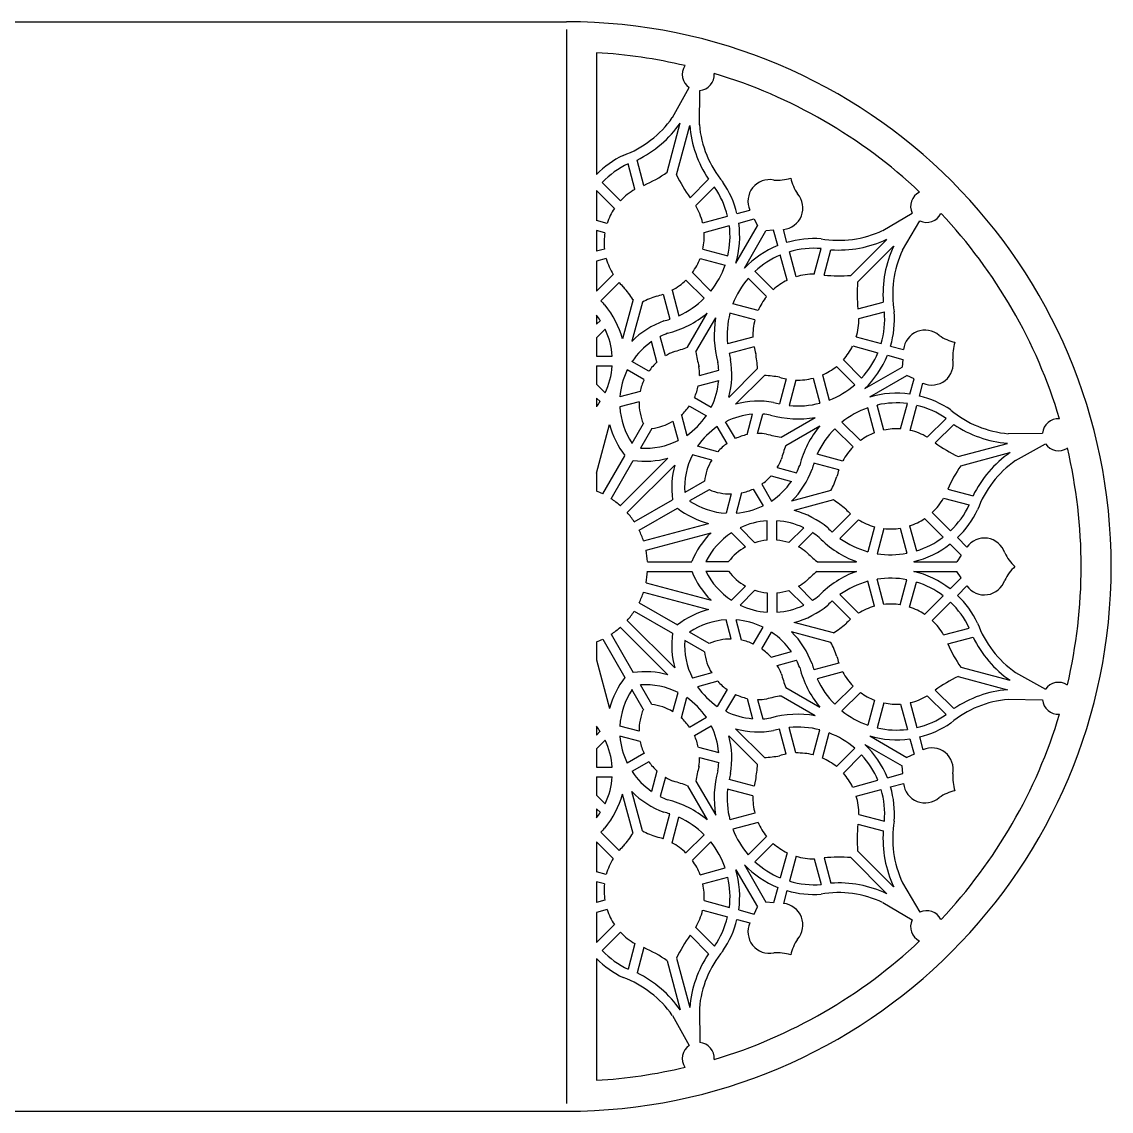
# Model space of a CAD drawing. Extents: x 41 to 331, y 42 to 187.
# Drawn here: x 185.6 to 330.6, y 42.2 to 187.2 of the extents above; entities that cross this region are included whole.
import ezdxf

# ---------------------------------------------------------------- set-up
doc = ezdxf.new("R2010")
doc.units = 0
doc.layers.get('0').update_dxf_attribs({"linetype": 'CONTINUOUS'})

msp = doc.modelspace()

# ---------------------------------------------------------------- linework, layer by layer
for p, q in [((113.1, 187.2), (258.1, 187.2)), ((258.1, 186.16), (258.1, 43.23)), ((262.1, 183.08), (262.1, 166.89)), ((272.19, 174.46), (274.42, 178.44)), ((275.78, 173.5), (275.83, 178.06)), ((271.49, 167.17), (273.24, 173.73)), ((272.73, 166.84), (274.49, 173.39)), ((267.2, 164.9), (266.29, 168.3)), ((268.4, 165.43), (267.49, 168.8)), ((265.28, 163.38), (262.85, 165.81)), ((274.54, 163.78), (277.01, 166.25)), ((262.1, 164.74), (262.1, 160.75)), ((264.47, 162.36), (262.1, 164.74)), ((275.31, 162.73), (277.8, 165.21)), ((276.22, 160.45), (279.54, 161.34)), ((280.79, 161.67), (282.5, 162.13)), ((281.03, 160.4), (283.07, 160.95)), ((283.07, 160.95), (283.51, 160.02)), ((300.18, 159.41), (304.1, 161.73)), ((263.5, 160.37), (262.1, 160.75)), ((276.41, 159.17), (279.77, 160.07)), ((280.65, 155.06), (283.51, 160.02)), ((287.43, 157.84), (286.97, 159.55)), ((302.81, 156.78), (305.13, 160.71)), ((262.1, 159.41), (262.1, 156.67)), ((263.19, 159.12), (262.1, 159.41)), ((281.77, 154.41), (284.63, 159.37)), ((285.66, 159.46), (284.63, 159.37)), ((286.21, 157.41), (285.66, 159.46)), ((295.93, 153.45), (300.73, 158.24)), ((263.14, 156.95), (262.1, 156.67)), ((276.25, 156.95), (279.58, 156.06)), ((291.08, 153.62), (291.99, 157.02)), ((292.38, 153.48), (293.28, 156.85)), ((296.84, 152.53), (301.64, 157.33)), ((263.39, 155.68), (262.1, 155.33)), ((262.1, 155.33), (262.1, 151.34)), ((275.89, 155.71), (279.22, 154.82)), ((287.45, 152.79), (286.55, 156.16)), ((288.66, 153.27), (287.77, 156.59)), ((274.85, 153.81), (277.3, 151.36)), ((285.61, 151.55), (283.17, 153.99)), ((264.31, 153.56), (262.1, 151.34)), ((265.09, 152.51), (262.65, 150.07)), ((274, 152.83), (276.43, 150.4)), ((284.72, 150.62), (282.28, 153.06)), ((270.94, 150.94), (271.83, 147.61)), ((272.14, 151.46), (273.05, 148.08)), ((266.95, 150.23), (265.55, 145)), ((268.19, 149.89), (266.79, 144.67)), ((283.59, 148.76), (280.24, 149.66)), ((296.88, 148.98), (300.25, 149.89)), ((262.1, 148.15), (262.1, 146.95)), ((274.21, 143.9), (276.83, 148.43)), ((283.17, 147.54), (279.84, 148.43)), ((297.02, 147.69), (300.41, 148.6)), ((262.1, 146.95), (262.6, 147.45)), ((275.33, 143.26), (277.95, 147.79)), ((262.1, 145.12), (263.25, 146.28)), ((262.1, 145.12), (262.1, 142.68)), ((271.26, 142.75), (270.57, 145.31)), ((282.91, 145.24), (279.53, 144.33)), ((296.66, 145.26), (299.99, 144.37)), ((270.14, 141.92), (269.42, 144.63)), ((283.06, 143.95), (279.73, 143.05)), ((296.19, 144.05), (299.55, 143.15)), ((301.23, 144.04), (302.95, 143.58)), ((262.1, 142.68), (264.19, 142.68)), ((294.95, 142.21), (297.38, 139.78)), ((300.81, 142.81), (302.85, 142.27)), ((302.85, 142.27), (302.77, 141.23)), ((262.1, 141.39), (262.1, 138.95)), ((262.1, 141.39), (264.18, 141.39)), ((268.41, 139.57), (266.17, 140.86)), ((269.05, 140.68), (266.81, 141.98)), ((275.81, 140.12), (278.37, 140.81)), ((283.53, 141.04), (279.7, 137.21)), ((294.01, 141.32), (296.45, 138.88)), ((297.81, 138.37), (302.77, 141.23)), ((275.65, 138.75), (278.36, 139.47)), ((284.44, 140.13), (280.61, 136.3)), ((287.34, 139.66), (286.45, 136.33)), ((288.64, 139.51), (287.73, 136.13)), ((290.94, 139.77), (291.83, 136.45)), ((292.16, 140.19), (293.06, 136.84)), ((298.46, 137.26), (303.41, 140.12)), ((304.35, 139.68), (303.41, 140.12)), ((303.8, 137.63), (304.35, 139.68)), ((262.1, 138.95), (263.24, 137.8)), ((267.9, 138), (265.19, 137.28)), ((305.07, 137.39), (305.53, 139.1)), ((262.1, 137.12), (262.1, 135.97)), ((262.1, 137.12), (262.58, 136.64)), ((267.75, 136.63), (265.18, 135.94)), ((275.12, 137.18), (277.36, 135.89)), ((302.56, 133.01), (303.46, 136.38)), ((274.47, 136.06), (276.71, 134.77)), ((282.14, 132.25), (282.87, 134.96)), ((283.52, 132.41), (284.21, 134.97)), ((299.11, 132.49), (298.22, 135.83)), ((300.35, 132.86), (299.46, 136.18)), ((303.85, 132.82), (304.74, 136.14)), ((262.1, 127.13), (263.83, 133.6)), ((268.32, 133.7), (266.81, 131.09)), ((272.26, 134.02), (272.95, 131.46)), ((273.38, 134.84), (274.1, 132.14)), ((280.58, 131.73), (279.28, 133.97)), ((286.65, 131.93), (291.19, 134.55)), ((287.3, 130.81), (291.83, 133.43)), ((297.21, 131.45), (294.75, 133.9)), ((306.12, 131.91), (308.61, 134.4)), ((307.18, 131.14), (309.65, 133.61)), ((269.44, 133.06), (267.93, 130.44)), ((279.46, 131.08), (278.17, 133.32)), ((296.23, 130.61), (293.8, 133.04)), ((316.9, 132.38), (321.46, 132.43)), ((278.24, 129.98), (275.53, 130.71)), ((310.23, 129.34), (316.79, 131.09)), ((317.86, 128.79), (321.83, 131.02)), ((262.93, 124.36), (265.87, 129.45)), ((265.26, 122.78), (271.6, 129.11)), ((277.42, 128.87), (274.86, 129.55)), ((294.86, 128.74), (291.47, 129.65)), ((310.57, 128.09), (317.12, 129.85)), ((264.04, 123.71), (266.99, 128.81)), ((266.18, 121.87), (272.51, 128.2)), ((286.15, 127.86), (288.71, 127.17)), ((294.34, 127.55), (291.01, 128.44)), ((262.1, 127.13), (262.1, 124.73)), ((285.32, 126.75), (288.03, 126.02)), ((276.45, 126.04), (273.84, 124.53)), ((277.1, 124.92), (274.48, 123.42)), ((282.96, 125.01), (284.26, 122.77)), ((284.08, 125.65), (285.37, 123.41)), ((293.29, 124.8), (288.06, 123.4)), ((308.83, 125), (312.2, 124.1)), ((267.11, 120.65), (272.21, 123.59)), ((280.03, 124.35), (279.34, 121.79)), ((281.4, 124.5), (280.68, 121.8)), ((293.62, 123.55), (288.4, 122.15)), ((308.29, 123.81), (311.69, 122.9)), ((267.76, 119.53), (272.85, 122.47)), ((306.78, 121.88), (309.21, 119.45)), ((268.34, 118.11), (276.99, 120.43)), ((284.79, 118.2), (284.79, 120.79)), ((286.08, 118.2), (286.08, 120.79)), ((295.9, 121.69), (293.47, 119.26)), ((296.95, 120.92), (294.48, 118.44)), ((305.76, 121.07), (308.23, 118.61)), ((268.68, 116.87), (277.33, 119.18)), ((281.91, 117.31), (280.04, 119.18)), ((283.18, 117.86), (281.2, 119.84)), ((287.7, 117.88), (289.68, 119.86)), ((288.97, 117.32), (290.85, 119.2)), ((299.07, 119.99), (298.18, 116.67)), ((300.34, 119.74), (299.45, 116.4)), ((302.51, 119.8), (303.41, 116.46)), ((303.77, 120.1), (304.66, 116.77)), ((309.14, 117.69), (310.64, 116.19)), ((310.12, 118.54), (311.38, 117.28)), ((310.64, 116.19), (310.05, 115.34)), ((268.88, 115.34), (274.76, 115.34)), ((279.67, 115.34), (276.65, 115.34)), ((291.44, 115.34), (296.68, 115.34)), ((304.33, 115.34), (310.05, 115.34)), ((268.88, 114.05), (274.76, 114.05)), ((279.67, 114.05), (276.65, 114.05)), ((291.44, 114.05), (296.68, 114.05)), ((304.33, 114.05), (310.05, 114.05)), ((309.14, 111.71), (310.64, 113.2)), ((310.64, 113.2), (310.05, 114.05)), ((268.68, 112.53), (277.33, 110.21)), ((281.91, 112.09), (280.04, 110.22)), ((288.97, 112.07), (290.85, 110.19)), ((299.07, 109.41), (298.18, 112.73)), ((300.34, 109.65), (299.45, 113)), ((302.51, 109.6), (303.41, 112.94)), ((303.77, 109.3), (304.66, 112.62)), ((310.12, 110.86), (311.38, 112.12)), ((268.34, 111.28), (276.99, 108.97)), ((283.18, 111.53), (281.2, 109.56)), ((284.79, 111.2), (284.79, 108.61)), ((286.08, 111.19), (286.08, 108.61)), ((287.7, 111.52), (289.68, 109.54)), ((296.95, 108.48), (294.48, 110.96)), ((305.76, 108.32), (308.23, 110.79)), ((267.76, 109.87), (272.85, 106.92)), ((295.9, 107.7), (293.47, 110.14)), ((306.78, 107.52), (309.21, 109.95)), ((266.18, 107.53), (272.51, 101.2)), ((267.11, 108.75), (272.21, 105.81)), ((280.03, 105.05), (279.34, 107.61)), ((281.4, 104.9), (280.68, 107.6)), ((265.26, 106.62), (271.6, 100.29)), ((277.1, 104.47), (274.48, 105.98)), ((282.96, 104.38), (284.26, 106.63)), ((284.08, 103.74), (285.37, 105.98)), ((293.29, 104.6), (288.06, 106)), ((293.62, 105.85), (288.4, 107.25)), ((308.29, 105.59), (311.69, 106.5)), ((262.1, 104.66), (262.1, 102.26)), ((262.93, 105.04), (265.87, 99.94)), ((264.04, 105.68), (266.99, 100.59)), ((276.45, 103.35), (273.84, 104.86)), ((308.83, 104.4), (312.2, 105.3)), ((285.32, 102.65), (288.03, 103.37)), ((262.1, 102.26), (263.83, 95.8)), ((286.15, 101.53), (288.71, 102.22)), ((294.34, 101.85), (291.01, 100.96)), ((277.42, 100.53), (274.86, 99.84)), ((294.86, 100.66), (291.47, 99.75)), ((310.23, 100.06), (316.79, 98.3)), ((310.57, 101.31), (317.12, 99.55)), ((317.86, 100.61), (321.83, 98.37)), ((269.44, 96.34), (267.93, 98.95)), ((278.24, 99.42), (275.53, 98.69)), ((296.23, 98.79), (293.8, 96.36)), ((268.32, 95.7), (266.81, 98.31)), ((272.26, 95.38), (272.95, 97.94)), ((273.38, 94.56), (274.1, 97.26)), ((279.46, 98.32), (278.17, 96.08)), ((280.58, 97.67), (279.28, 95.43)), ((286.65, 97.47), (291.19, 94.85)), ((287.3, 98.58), (291.83, 95.97)), ((297.21, 97.94), (294.75, 95.49)), ((306.12, 97.49), (308.61, 95)), ((307.18, 98.25), (309.65, 95.79)), ((282.14, 97.14), (282.87, 94.44)), ((283.52, 96.99), (284.21, 94.42)), ((299.11, 96.9), (298.22, 93.57)), ((300.35, 96.54), (299.46, 93.21)), ((302.56, 96.39), (303.46, 93.02)), ((303.85, 96.58), (304.74, 93.25)), ((316.9, 97.02), (321.46, 96.97)), ((274.47, 93.33), (276.71, 94.63)), ((262.1, 93.42), (262.1, 92.27)), ((267.75, 92.77), (265.18, 93.45)), ((275.12, 92.22), (277.36, 93.51)), ((284.44, 89.27), (280.61, 93.09)), ((287.34, 89.74), (286.45, 93.06)), ((288.64, 89.88), (287.73, 93.27)), ((290.94, 89.63), (291.83, 92.95)), ((262.1, 92.27), (262.58, 92.76)), ((262.1, 90.45), (263.24, 91.59)), ((267.9, 91.39), (265.19, 92.12)), ((283.53, 88.36), (279.7, 92.18)), ((292.16, 89.2), (293.06, 92.55)), ((298.46, 92.14), (303.41, 89.28)), ((303.8, 91.76), (304.35, 89.72)), ((305.07, 92.01), (305.53, 90.29)), ((262.1, 90.45), (262.1, 88.01)), ((275.65, 90.65), (278.36, 89.92)), ((294.01, 88.07), (296.45, 90.52)), ((297.81, 91.02), (302.77, 88.16)), ((268.41, 89.83), (266.17, 88.54)), ((269.05, 88.71), (266.81, 87.42)), ((275.81, 89.27), (278.37, 88.59)), ((294.95, 87.18), (297.38, 89.62)), ((304.35, 89.72), (303.41, 89.28)), ((262.1, 88.01), (264.18, 88.01)), ((270.14, 87.47), (269.42, 84.77)), ((300.81, 86.58), (302.85, 87.13)), ((302.85, 87.13), (302.77, 88.16)), ((262.1, 86.72), (264.19, 86.72)), ((262.1, 86.72), (262.1, 84.27)), ((271.26, 86.65), (270.57, 84.08)), ((275.33, 86.14), (277.95, 81.61)), ((283.06, 85.45), (279.73, 86.34)), ((296.19, 85.34), (299.55, 86.25)), ((301.23, 85.36), (302.95, 85.82)), ((262.1, 84.27), (263.25, 83.11)), ((266.95, 79.17), (265.55, 84.4)), ((268.19, 79.5), (266.79, 84.73)), ((274.21, 85.5), (276.83, 80.96)), ((282.91, 84.16), (279.53, 85.06)), ((296.66, 84.14), (299.99, 85.03)), ((262.1, 82.45), (262.6, 81.95)), ((262.1, 82.45), (262.1, 81.25)), ((270.94, 78.46), (271.83, 81.78)), ((272.14, 77.94), (273.05, 81.32)), ((283.17, 81.86), (279.84, 80.97)), ((297.02, 81.71), (300.41, 80.8)), ((283.59, 80.63), (280.24, 79.74)), ((296.88, 80.41), (300.25, 79.51)), ((265.09, 76.89), (262.65, 79.32)), ((274, 76.57), (276.43, 79)), ((284.72, 78.78), (282.28, 76.34)), ((264.31, 75.84), (262.1, 78.06)), ((262.1, 78.06), (262.1, 74.07)), ((274.85, 75.59), (277.3, 78.04)), ((285.61, 77.85), (283.17, 75.41)), ((296.84, 76.86), (301.64, 72.06)), ((287.45, 76.61), (286.55, 73.24)), ((288.66, 76.13), (287.77, 72.81)), ((291.08, 75.78), (291.99, 72.38)), ((292.38, 75.91), (293.28, 72.54)), ((295.93, 75.95), (300.73, 71.15)), ((263.39, 73.72), (262.1, 74.07)), ((275.89, 73.68), (279.22, 74.58)), ((280.65, 74.34), (283.51, 69.38)), ((281.77, 74.98), (284.63, 70.03)), ((263.14, 72.45), (262.1, 72.73)), ((262.1, 72.73), (262.1, 69.99)), ((276.25, 72.44), (279.58, 73.34)), ((302.81, 72.61), (305.13, 68.69)), ((286.21, 71.98), (285.66, 69.94)), ((287.43, 71.56), (286.97, 69.85)), ((263.19, 70.28), (262.1, 69.99)), ((276.41, 70.23), (279.77, 69.33)), ((285.66, 69.94), (284.63, 70.03)), ((300.18, 69.99), (304.1, 67.66)), ((263.5, 69.03), (262.1, 68.65)), ((262.1, 68.65), (262.1, 64.66)), ((276.22, 68.95), (279.54, 68.06)), ((281.03, 68.99), (283.07, 68.44)), ((283.07, 68.44), (283.51, 69.38)), ((264.47, 67.03), (262.1, 64.66)), ((280.79, 67.72), (282.5, 67.26)), ((265.28, 66.02), (262.85, 63.58)), ((274.54, 65.61), (277.01, 63.15)), ((275.31, 66.67), (277.8, 64.18)), ((267.2, 64.5), (266.29, 61.1)), ((268.4, 63.97), (267.49, 60.6)), ((262.1, 62.5), (262.1, 46.32)), ((272.73, 62.56), (274.49, 56)), ((271.49, 62.22), (273.24, 55.67)), ((275.78, 55.9), (275.83, 51.34)), ((272.19, 54.93), (274.42, 50.96)), ((113.1, 42.2), (258.1, 42.2))]:
    msp.add_line(p, q)
for centre, radius, start, end in [((258.1, 114.7), 72.5, 270, 90), ((258.1, 114.7), 68.5, 76.6876, 86.6524), ((275.64, 180.18), 2.13, 146.4226, 235.0131), ((275.64, 180.18), 2.13, 274.9869, 3.5774), ((258.1, 114.7), 68.5, 46.6876, 73.3124), ((260.93, 182.28), 13.7, 290.0647, 325.209), ((260.93, 182.28), 14.99, 295.9483, 325.209), ((289.43, 174.65), 14.99, 184.791, 214.0517), ((289.43, 174.65), 13.7, 184.791, 219.9353), ((271.21, 157.84), 12.84, 115.7148, 135.1836), ((271.21, 157.84), 11.55, 115.1693, 136.3561), ((260.93, 182.28), 18.43, 293.8868, 304.9387), ((289.43, 174.65), 18.43, 205.0613, 216.1132), ((268.31, 158.61), 12.84, 13.7801, 34.2852), ((285.12, 163.32), 2.87, 78.846, 204.3293), ((286.18, 171.73), 5.62, 264.8153, 288.2532), ((293.45, 167.54), 5.62, 191.7468, 215.1847), ((271.21, 157.84), 8.11, 119.5603, 136.9311), ((268.31, 158.61), 11.55, 13.6439, 34.8307), ((286.69, 162.41), 2.87, 275.6707, 41.154), ((306.03, 162.63), 2.13, 116.4226, 205.0131), ((268.31, 158.61), 8.11, 13.0689, 30.4397), ((271.21, 157.84), 8.11, 146.1079, 161.8259), ((306.03, 162.63), 2.13, 244.9869, 333.5774), ((258.1, 114.7), 68.5, 16.6876, 43.3124), ((268.31, 158.61), 11.55, 347.2286, 7.2238), ((268.31, 158.61), 12.84, 343.9244, 8.0089), ((271.21, 157.84), 8.11, 170.9459, 186.3211), ((268.31, 158.61), 8.11, 348.1741, 3.8921), ((291.02, 145.5), 12.84, 85.7148, 106.2199), ((294.34, 171.81), 13.7, 260.0647, 295.209), ((294.34, 171.81), 14.99, 265.9483, 295.209), ((291.02, 145.5), 12.84, 111.9911, 136.0756), ((291.02, 145.5), 11.55, 85.1693, 106.3561), ((315.21, 150.95), 14.99, 154.791, 184.0517), ((315.21, 150.95), 13.7, 154.791, 189.9353), ((271.21, 157.84), 8.11, 195.4619, 211.8625), ((268.31, 158.61), 8.11, 323.6789, 339.0541), ((291.02, 145.5), 11.55, 112.7762, 132.7714), ((268.31, 158.61), 11.55, 321.0834, 340.828), ((271.21, 157.84), 8.11, 221.0819, 227.4634), ((268.31, 158.61), 8.11, 298.1375, 314.5381), ((291.02, 145.5), 11.55, 139.172, 158.9166), ((291.02, 145.5), 8.11, 116.1079, 131.8259), ((291.02, 145.5), 8.11, 89.5603, 106.9311), ((294.34, 171.81), 18.43, 263.8868, 274.9387), ((315.21, 150.95), 18.43, 175.0613, 186.1132), ((254.37, 142.06), 14.99, 33.0016, 40.8179), ((268.31, 158.61), 8.11, 282.5366, 288.9181), ((271.21, 157.84), 11.55, 222.2494, 226.3224), ((254.37, 142.06), 11.55, 14.7379, 39.9785), ((275, 136.53), 14.99, 109.1821, 116.9984), ((268.31, 158.61), 11.55, 294.1851, 314.6756), ((291.02, 145.5), 8.11, 140.9459, 156.3211), ((254.37, 142.06), 9.83, 33.2371, 38.2607), ((268.31, 158.61), 13.27, 284.1198, 309.9135), ((291.02, 145.5), 11.55, 165.3244, 185.8149), ((288.9, 147.62), 11.55, 343.6439, 4.8307), ((288.9, 147.62), 12.84, 343.7801, 4.2852), ((275, 136.53), 11.55, 110.0215, 135.2621), ((268.31, 158.61), 11.55, 283.6776, 287.7506), ((291.02, 145.5), 13.27, 170.0865, 195.8802), ((291.02, 145.5), 8.11, 165.4619, 181.8625), ((288.9, 147.62), 8.11, 343.0689, 0.4397), ((254.37, 142.06), 9.83, 3.6094, 25.4261), ((275, 136.53), 9.83, 110.5352, 116.7629), ((305.81, 143.29), 2.87, 48.846, 174.3293), ((310.94, 150.05), 5.62, 234.8153, 258.2532), ((275, 136.53), 9.83, 124.5739, 146.3906), ((268.31, 158.61), 15.85, 284.705, 291.8458), ((291.02, 145.5), 8.11, 191.0819, 197.4634), ((288.9, 147.62), 8.11, 318.1741, 333.8921), ((315.13, 142.78), 5.62, 161.7468, 185.1847), ((275, 136.53), 7.25, 111.5403, 121.0429), ((291.02, 145.5), 15.85, 188.1542, 195.295), ((268.55, 140.26), 11.55, 344.7379, 9.9785), ((291.02, 145.5), 11.55, 192.2494, 196.3224), ((268.55, 140.26), 14.99, 3.0016, 10.8179), ((288.9, 147.62), 11.55, 317.2286, 337.2238), ((288.9, 147.62), 12.84, 313.9244, 338.0089), ((306.71, 141.72), 2.87, 245.6707, 11.154), ((254.37, 142.06), 9.83, 334.3483, 356.0891), ((275, 136.53), 9.83, 153.9109, 175.6517), ((275, 136.53), 7.25, 132.0108, 145.1043), ((268.55, 140.26), 7.25, 358.9571, 8.4597), ((268.55, 140.26), 9.83, 3.2371, 9.4648), ((288.9, 147.62), 8.11, 293.6789, 309.0541), ((275, 136.53), 7.25, 155.3051, 168.3125), ((268.55, 140.26), 9.83, 333.6094, 355.4261), ((283.65, 125.16), 14.99, 79.1821, 86.9984), ((288.9, 147.62), 8.11, 252.5366, 258.9181), ((288.9, 147.62), 8.11, 268.1375, 284.5381), ((268.55, 140.26), 7.25, 334.8957, 347.9892), ((288.9, 147.62), 11.55, 291.0834, 310.828), ((302.01, 124.92), 12.84, 81.9911, 106.0756), ((254.37, 142.06), 9.83, 321.7393, 326.5457), ((275, 136.53), 7.25, 179.257, 202.9944), ((283.65, 125.16), 11.55, 80.0215, 105.2621), ((288.9, 147.62), 11.55, 253.6776, 257.7506), ((288.9, 147.62), 11.55, 264.1851, 284.6756), ((302.01, 124.92), 11.55, 82.7762, 102.7714), ((302.01, 124.92), 12.84, 55.7148, 76.2199), ((275, 136.53), 9.83, 183.4543, 213.6404), ((268.55, 140.26), 7.25, 311.6875, 324.6949), ((283.65, 125.16), 9.83, 94.5739, 116.3906), ((283.65, 125.16), 9.83, 80.5352, 86.7629), ((288.9, 147.62), 13.27, 254.1198, 279.9135), ((302.01, 124.92), 11.55, 109.172, 128.9166), ((302.01, 124.92), 11.55, 55.1693, 76.3561), ((318.04, 146.03), 13.7, 230.0647, 265.209), ((275, 136.53), 11.55, 194.7379, 217.7955), ((268.55, 140.26), 7.25, 277.0056, 300.743), ((268.55, 140.26), 9.83, 304.3483, 326.0891), ((302.01, 124.92), 13.27, 140.0865, 165.8802), ((318.04, 146.03), 14.99, 235.9483, 265.209), ((323.58, 132.24), 2.13, 86.4226, 175.0131), ((283.65, 125.16), 9.83, 123.9109, 145.6517), ((283.65, 125.16), 7.25, 102.0108, 115.1043), ((283.65, 125.16), 7.25, 81.5403, 91.0429), ((288.9, 147.62), 15.85, 254.705, 261.8458), ((302.01, 124.92), 11.55, 135.3244, 155.8149), ((302.01, 124.92), 8.11, 110.9459, 126.3211), ((302.01, 124.92), 8.11, 86.1079, 101.8259), ((302.01, 124.92), 8.11, 59.5603, 76.9311), ((268.55, 140.26), 9.83, 266.3596, 296.5457), ((283.65, 125.16), 7.25, 125.3051, 138.3125), ((302.01, 124.92), 15.85, 158.1542, 165.295), ((302.01, 124.92), 8.11, 135.4619, 151.8625), ((318.04, 146.03), 18.43, 233.8868, 244.9387), ((323.58, 132.24), 2.13, 214.9869, 303.5774), ((268.55, 140.26), 11.55, 262.2045, 285.2621), ((283.65, 125.16), 9.83, 153.4543, 183.6404), ((325.68, 117.54), 14.99, 124.791, 154.0517), ((258.1, 114.7), 68.5, 346.6876, 13.3124), ((283.65, 125.16), 11.55, 164.7379, 187.7955), ((283.65, 125.16), 7.25, 149.257, 172.9944), ((279.93, 131.6), 7.25, 328.9571, 338.4597), ((279.93, 131.6), 11.55, 314.7379, 339.9785), ((279.93, 131.6), 9.83, 333.2371, 339.4648), ((302.01, 124.92), 11.55, 162.2494, 166.3224), ((325.68, 117.54), 18.43, 145.0613, 156.1132), ((325.68, 117.54), 13.7, 124.791, 159.9353), ((279.93, 131.6), 7.25, 304.8957, 317.9892), ((279.93, 131.6), 14.99, 333.0016, 340.8179), ((302.01, 124.92), 8.11, 161.0819, 167.4634), ((258.1, 114.7), 10.8, 63.4227, 68.2652), ((279.93, 131.6), 7.25, 247.0056, 270.743), ((279.93, 131.6), 7.25, 281.6875, 294.6949), ((279.93, 131.6), 9.83, 303.6094, 325.4261), ((258.1, 114.7), 10.8, 48.4227, 56.5773), ((279.93, 131.6), 9.83, 236.3596, 266.5457), ((285.46, 110.98), 14.99, 49.1821, 56.9984), ((301.24, 127.81), 8.11, 313.0689, 330.4397), ((258.1, 114.7), 10.8, 33.4227, 41.5773), ((279.93, 131.6), 11.55, 232.2045, 255.2621), ((279.93, 131.6), 9.83, 274.3483, 296.0891), ((285.46, 110.98), 11.55, 50.0215, 75.2621), ((301.24, 127.81), 8.11, 222.5366, 228.9181), ((301.24, 127.81), 11.55, 313.6439, 334.8307), ((301.24, 127.81), 12.84, 313.7801, 334.2852), ((285.46, 110.98), 9.83, 93.9109, 115.6517), ((285.46, 110.98), 9.83, 64.5739, 86.3906), ((301.24, 127.81), 8.11, 238.1375, 254.5381), ((301.24, 127.81), 8.11, 288.1741, 303.8921), ((258.1, 114.7), 10.8, 18.4227, 26.5773), ((285.46, 110.98), 11.55, 134.7379, 157.7955), ((285.46, 110.98), 9.83, 123.4543, 153.6404), ((285.46, 110.98), 9.83, 50.5352, 56.7629), ((301.24, 127.81), 11.55, 223.6776, 227.7506), ((301.24, 127.81), 8.11, 263.6789, 279.0541), ((285.46, 110.98), 7.25, 95.3051, 108.3125), ((285.46, 110.98), 7.25, 72.0108, 85.1043), ((301.24, 127.81), 13.27, 224.1198, 249.9135), ((301.24, 127.81), 11.55, 234.1851, 254.6756), ((301.24, 127.81), 12.84, 283.9244, 308.0089), ((301.24, 127.81), 11.55, 287.2286, 307.2238), ((313.71, 115.61), 2.87, 18.846, 144.3293), ((258.1, 114.7), 10.8, 3.4227, 11.5773), ((285.46, 110.98), 7.25, 119.257, 142.9944), ((285.46, 110.98), 7.25, 51.5403, 61.0429), ((301.24, 127.81), 15.85, 224.705, 231.8458), ((301.24, 127.81), 11.55, 261.0834, 280.828), ((321.53, 118.89), 5.62, 204.8153, 228.2532), ((321.53, 110.5), 5.62, 131.7468, 155.1847), ((258.1, 114.7), 10.8, 348.4227, 356.5773), ((285.46, 118.42), 11.55, 202.2045, 225.2621), ((285.46, 118.42), 9.83, 206.3596, 236.5457), ((285.46, 118.42), 7.25, 217.0056, 240.743), ((301.24, 101.59), 15.85, 128.1542, 135.295), ((301.24, 101.59), 13.27, 110.0865, 135.8802), ((301.24, 101.59), 11.55, 79.172, 98.9166), ((301.24, 101.59), 12.84, 51.9911, 76.0756), ((285.46, 118.42), 7.25, 298.9571, 308.4597), ((301.24, 101.59), 11.55, 105.3244, 125.8149), ((301.24, 101.59), 11.55, 52.7762, 72.7714), ((313.71, 113.79), 2.87, 215.6707, 341.154), ((258.1, 114.7), 10.8, 333.4227, 341.5773), ((285.46, 118.42), 7.25, 251.6875, 264.6949), ((285.46, 118.42), 7.25, 274.8957, 287.9892), ((285.46, 118.42), 9.83, 303.2371, 309.4648), ((301.24, 101.59), 12.84, 25.7148, 46.2199), ((279.93, 97.79), 11.55, 104.7379, 127.7955), ((285.46, 118.42), 9.83, 244.3483, 266.0891), ((285.46, 118.42), 9.83, 273.6094, 295.4261), ((285.46, 118.42), 11.55, 284.7379, 309.9785), ((301.24, 101.59), 11.55, 132.2494, 136.3224), ((301.24, 101.59), 8.11, 105.4619, 121.8625), ((301.24, 101.59), 8.11, 80.9459, 96.3211), ((301.24, 101.59), 8.11, 56.1079, 71.8259), ((301.24, 101.59), 11.55, 25.1693, 46.3561), ((258.1, 114.7), 10.8, 318.4227, 326.5773), ((279.93, 97.79), 9.83, 93.4543, 123.6404), ((279.93, 97.79), 9.83, 63.9109, 85.6517), ((301.24, 101.59), 8.11, 131.0819, 137.4634), ((301.24, 101.59), 8.11, 29.5603, 46.9311), ((258.1, 114.7), 10.8, 303.4227, 311.5773), ((279.93, 97.79), 9.83, 34.5739, 56.3906), ((279.93, 97.79), 11.55, 20.0215, 45.2621), ((285.46, 118.42), 14.99, 303.0016, 310.8179), ((325.68, 111.86), 13.7, 200.0647, 235.209), ((258.1, 114.7), 10.8, 291.7348, 296.5773), ((283.65, 104.24), 11.55, 172.2045, 195.2621), ((283.65, 104.24), 9.83, 176.3596, 206.5457), ((279.93, 97.79), 7.25, 89.257, 112.9944), ((279.93, 97.79), 7.25, 65.3051, 78.3125), ((279.93, 97.79), 14.99, 19.1821, 26.9984), ((325.68, 111.86), 14.99, 205.9483, 235.209), ((283.65, 104.24), 7.25, 187.0056, 210.743), ((279.93, 97.79), 7.25, 42.0108, 55.1043), ((325.68, 111.86), 18.43, 203.8868, 214.9387), ((279.93, 97.79), 7.25, 21.5403, 31.0429), ((279.93, 97.79), 9.83, 20.5352, 26.7629), ((302.01, 104.48), 11.55, 193.6776, 197.7506), ((302.01, 104.48), 8.11, 192.5366, 198.9181), ((268.55, 89.14), 11.55, 74.7379, 97.7955), ((302.01, 104.48), 15.85, 194.705, 201.8458), ((302.01, 104.48), 13.27, 194.1198, 219.9135), ((302.01, 104.48), 8.11, 208.1375, 224.5381), ((318.04, 83.36), 18.43, 115.0613, 126.1132), ((275, 92.86), 11.55, 142.2045, 165.2621), ((268.55, 89.14), 9.83, 63.4543, 93.6404), ((283.65, 104.24), 9.83, 214.3483, 236.0891), ((283.65, 104.24), 7.25, 221.6875, 234.6949), ((302.01, 104.48), 11.55, 204.1851, 224.6756), ((323.58, 97.15), 2.13, 56.4226, 145.0131), ((275, 92.86), 9.83, 146.3596, 176.5457), ((268.55, 89.14), 9.83, 33.9109, 55.6517), ((283.65, 104.24), 7.25, 244.8957, 257.9892), ((288.9, 81.77), 15.85, 98.1542, 105.295), ((302.01, 104.48), 8.11, 233.6789, 249.0541), ((302.01, 104.48), 8.11, 283.0689, 300.4397), ((318.04, 83.36), 14.99, 94.791, 124.0517), ((268.55, 89.14), 7.25, 59.257, 82.9944), ((283.65, 104.24), 7.25, 268.9571, 278.4597), ((302.01, 104.48), 8.11, 258.1741, 273.8921), ((318.04, 83.36), 13.7, 94.791, 129.9353), ((323.58, 97.15), 2.13, 184.9869, 273.5774), ((275, 92.86), 7.25, 157.0056, 180.743), ((268.55, 89.14), 7.25, 35.3051, 48.3125), ((283.65, 104.24), 9.83, 243.6094, 265.4261), ((283.65, 104.24), 9.83, 273.2371, 279.4648), ((288.9, 81.77), 13.27, 80.0865, 105.8802), ((302.01, 104.48), 11.55, 231.0834, 250.828), ((302.01, 104.48), 11.55, 283.6439, 304.8307), ((258.1, 114.7), 68.5, 316.6876, 343.3124), ((254.37, 87.34), 9.83, 33.4543, 38.2607), ((268.55, 89.14), 9.83, 4.5739, 26.3906), ((283.65, 104.24), 11.55, 254.7379, 279.9785), ((288.9, 81.77), 11.55, 102.2494, 106.3224), ((288.9, 81.77), 11.55, 75.3244, 95.8149), ((302.01, 104.48), 11.55, 257.2286, 277.2238), ((302.01, 104.48), 12.84, 283.7801, 304.2852), ((254.37, 87.34), 9.83, 3.9109, 25.6517), ((275, 92.86), 9.83, 184.3483, 206.0891), ((275, 92.86), 7.25, 191.6875, 204.6949), ((268.55, 89.14), 7.25, 12.0108, 25.1043), ((268.55, 89.14), 11.55, 350.0215, 15.2621), ((288.9, 81.77), 11.55, 49.172, 68.9166), ((302.01, 104.48), 12.84, 253.9244, 278.0089), ((288.9, 81.77), 12.84, 21.9911, 46.0756), ((306.71, 87.68), 2.87, 348.846, 114.3293), ((275, 92.86), 7.25, 214.8957, 227.9892), ((268.55, 89.14), 7.25, 351.5403, 1.0429), ((268.55, 89.14), 9.83, 350.5352, 356.7629), ((283.65, 104.24), 14.99, 273.0016, 280.8179), ((288.9, 81.77), 8.11, 101.0819, 107.4634), ((288.9, 81.77), 8.11, 75.4619, 91.8625), ((288.9, 81.77), 8.11, 50.9459, 66.3211), ((288.9, 81.77), 11.55, 22.7762, 42.7714), ((275, 92.86), 9.83, 213.6094, 235.4261), ((291.02, 83.89), 15.85, 164.705, 171.8458), ((291.02, 83.89), 13.27, 164.1198, 189.9135), ((291.02, 83.89), 11.55, 163.6776, 167.7506), ((268.55, 89.14), 14.99, 349.1821, 356.9984), ((288.9, 81.77), 8.11, 26.1079, 41.8259), ((315.13, 86.61), 5.62, 174.8153, 198.2532), ((254.37, 87.34), 9.83, 334.5739, 356.3906), ((275, 92.86), 7.25, 238.9571, 248.4597), ((268.31, 70.78), 15.85, 68.1542, 75.295), ((291.02, 83.89), 8.11, 162.5366, 168.9181), ((305.81, 86.1), 2.87, 185.6707, 311.154), ((254.37, 87.34), 11.55, 320.0215, 345.2621), ((275, 92.86), 11.55, 224.7379, 249.9785), ((291.02, 83.89), 11.55, 174.1851, 194.6756), ((291.02, 83.89), 8.11, 178.1375, 194.5381), ((288.9, 81.77), 8.11, 359.5603, 16.9311), ((288.9, 81.77), 11.55, 355.1693, 16.3561), ((288.9, 81.77), 12.84, 355.7148, 16.2199), ((310.94, 79.35), 5.62, 101.7468, 125.1847), ((275, 92.86), 9.83, 243.2371, 249.4648), ((268.31, 70.78), 13.27, 50.0865, 75.8802), ((254.37, 87.34), 9.83, 321.7393, 326.7629), ((268.31, 70.78), 11.55, 72.2494, 76.3224), ((268.31, 70.78), 11.55, 45.3244, 65.8149), ((271.21, 71.56), 11.55, 133.6776, 137.7506), ((291.02, 83.89), 8.11, 203.6789, 219.0541), ((315.21, 78.45), 18.43, 173.8868, 184.9387), ((315.21, 78.45), 13.7, 170.0647, 205.209), ((254.37, 87.34), 14.99, 319.1821, 326.9984), ((275, 92.86), 14.99, 243.0016, 250.8179), ((268.31, 70.78), 8.11, 71.0819, 77.4634), ((291.02, 83.89), 11.55, 201.0834, 220.828), ((315.21, 78.45), 14.99, 175.9483, 205.209), ((271.21, 71.56), 8.11, 132.5366, 138.9181), ((268.31, 70.78), 8.11, 45.4619, 61.8625), ((268.31, 70.78), 11.55, 19.172, 38.9166), ((291.02, 83.89), 8.11, 228.1741, 243.8921), ((271.21, 71.56), 8.11, 148.1375, 164.5381), ((268.31, 70.78), 8.11, 20.9459, 36.3211), ((291.02, 83.89), 11.55, 227.2286, 247.2238), ((291.02, 83.89), 8.11, 253.0689, 270.4397), ((294.34, 57.59), 18.43, 85.0613, 96.1132), ((268.31, 70.78), 12.84, 351.9911, 16.0756), ((291.02, 83.89), 12.84, 223.9244, 248.0089), ((268.31, 70.78), 11.55, 352.7762, 12.7714), ((291.02, 83.89), 11.55, 253.6439, 274.8307), ((294.34, 57.59), 14.99, 64.791, 94.0517), ((271.21, 71.56), 8.11, 173.6789, 189.0541), ((268.31, 70.78), 8.11, 356.1079, 11.8259), ((291.02, 83.89), 12.84, 253.7801, 274.2852), ((294.34, 57.59), 13.7, 64.791, 99.9353), ((286.69, 66.99), 2.87, 318.846, 84.3293), ((271.21, 71.56), 8.11, 198.1741, 213.8921), ((268.31, 70.78), 8.11, 329.5603, 346.9311), ((306.03, 66.76), 2.13, 26.4226, 115.0131), ((268.31, 70.78), 11.55, 325.1693, 346.3561), ((268.31, 70.78), 12.84, 325.7148, 346.2199), ((285.12, 66.08), 2.87, 155.6707, 281.154), ((306.03, 66.76), 2.13, 154.9869, 243.5774), ((271.21, 71.56), 8.11, 223.0689, 240.4397), ((289.43, 54.75), 18.43, 143.8868, 154.9387), ((260.93, 47.12), 18.43, 55.0613, 66.1132), ((258.1, 114.7), 68.5, 286.6876, 313.3124), ((293.45, 61.86), 5.62, 144.8153, 168.2532), ((271.21, 71.56), 12.84, 224.8164, 244.2852), ((271.21, 71.56), 11.55, 223.6439, 244.8307), ((289.43, 54.75), 14.99, 145.9483, 175.209), ((289.43, 54.75), 13.7, 140.0647, 175.209), ((286.18, 57.66), 5.62, 71.7468, 95.1847), ((260.93, 47.12), 13.7, 34.791, 69.9353), ((260.93, 47.12), 14.99, 34.791, 64.0517), ((275.64, 49.22), 2.13, 124.9869, 213.5774), ((275.64, 49.22), 2.13, 356.4226, 85.0131), ((258.1, 114.7), 68.5, 273.3476, 283.3124)]:
    msp.add_arc(centre, radius, start, end)

doc.saveas('drawing.dxf')
